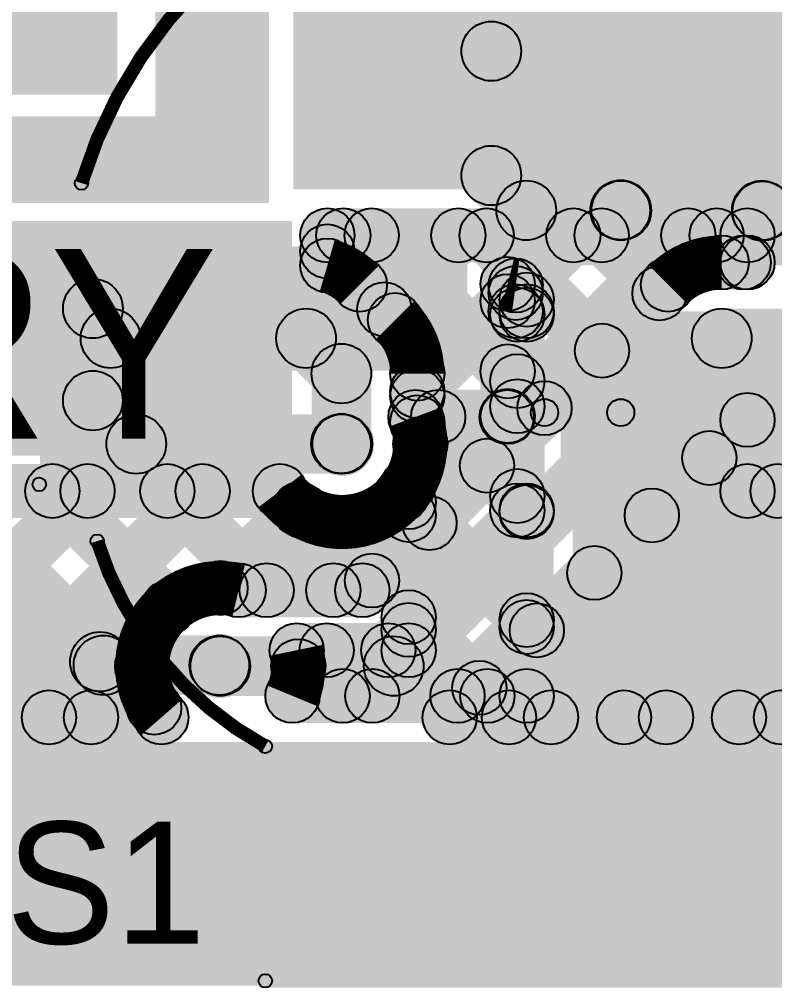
# Model space of a CAD drawing. Header units: millimetres. Extents: x 1.65 to 3.65, y 2.62 to 4.07.
# Drawn here: x 3.1209 to 3.3995, y 2.6233 to 2.9808 of the extents above; entities that cross this region are included whole.
import ezdxf

# ---------------------------------------------------------------- set-up
doc = ezdxf.new("R2010")
doc.units = ezdxf.units.MM
doc.header["$MEASUREMENT"] = 0
for name, color, linetype in [('BottomLayer', 5, 'Continuous'), ('BottomPaste', 16, 'Continuous'), ('BottomSolder', 6, 'Continuous'), ('TopLayer', 1, 'Continuous'), ('TopOverlay', 2, 'Continuous'), ('TopPaste', 8, 'Continuous'), ('TopSolder', 216, 'Continuous'), ('ViaHoleLayer', 16, 'Continuous')]:
    doc.layers.add(name, color=color, linetype=linetype)

# ---------------------------------------------------------------- blocks, each defined once
blk = doc.blocks.new('YS_SBZ9032C03R16_1')
at = {"layer": 'TopLayer'}
blk.add_hatch(color=1, dxfattribs=at).paths.add_polyline_path([(0.09449, 0.03937), (0.22047, 0.03937), (0.22047, -0.03937), (0.09449, -0.03937)])
at = {"layer": 'TopOverlay'}
for points in [[(0.10039, 0.2397), (0.10039, 0.2347), (-0.10039, 0.2347), (-0.10039, 0.2397)], [(0.09789, 0.2372), (0.10289, 0.2372), (0.10289, 0.15059), (0.09789, 0.15059)], [(0.22376, 0.05644), (0.22376, 0.05144), (0.18376, 0.05144), (0.18376, 0.05644)]]:
    blk.add_hatch(color=2, dxfattribs=at).paths.add_polyline_path(points)
h = blk.add_hatch(color=2, dxfattribs=at)
edge = h.paths.add_edge_path()
edge.add_arc((0.10039, 0.2372), 0.0025, 0, 360)
h = blk.add_hatch(color=2, dxfattribs=at)
edge = h.paths.add_edge_path()
edge.add_arc((0.10039, 0.2372), 0.0025, 0, 360)
h = blk.add_hatch(color=2, dxfattribs=at)
edge = h.paths.add_edge_path()
edge.add_arc((0.10039, 0.15059), 0.0025, 0, 360)
h = blk.add_hatch(color=2, dxfattribs=at)
edge = h.paths.add_edge_path()
edge.add_arc((0.10039, 0.15059), 0.0025, 0, 360)
h = blk.add_hatch(color=2, dxfattribs=at)
edge = h.paths.add_edge_path()
edge.add_arc((0.1624, 0.07486), 0.0025, 0, 360)
h = blk.add_hatch(color=2, dxfattribs=at)
edge = h.paths.add_edge_path()
edge.add_arc((0.18376, 0.05394), 0.0025, 0, 360)
h = blk.add_hatch(color=2, dxfattribs=at)
edge = h.paths.add_edge_path()
edge.add_arc((0.16819, -0.05729), 0.0025, 0, 360)
at = {"layer": 'TopPaste'}
blk.add_hatch(color=8, dxfattribs=at).paths.add_polyline_path([(0.09449, 0.03937), (0.22047, 0.03937), (0.22047, -0.03937), (0.09449, -0.03937)])
at = {"layer": 'TopSolder'}
blk.add_hatch(color=216, dxfattribs=at).paths.add_polyline_path([(0.09049, 0.04337), (0.22447, 0.04337), (0.22447, -0.04337), (0.09049, -0.04337)])
at = {"layer": 'TopOverlay', "const_width": 0.005}
for points in [[(0.10039, 0.15059, -0.193043), (0.1624, 0.07486)], [(0.16819, -0.05729, -0.737031), (-0.16752, -0.05945)]]:
    blk.add_lwpolyline(points, format="xyb", dxfattribs=at)
at = {"layer": 'TopOverlay'}
for centre in [(0.10039, 0.2372), (0.10039, 0.2372), (0.10039, 0.15059), (0.10039, 0.15059), (0.1624, 0.07486), (0.18376, 0.05394), (0.16819, -0.05729)]:
    blk.add_circle(centre, 0.0025, dxfattribs=at)
blk = doc.blocks.new('____23_B_3')
at = {"layer": 'BottomLayer'}
for points in [[(-0.05354, 0.05748), (-0.02126, 0.05748), (-0.02126, 0.02126), (-0.05354, 0.02126)], [(0.02126, 0.05748), (0.05354, 0.05748), (0.05354, 0.02126), (0.02126, 0.02126)], [(-0.01614, -0.02126), (0.01614, -0.02126), (0.01614, -0.05748), (-0.01614, -0.05748)]]:
    blk.add_hatch(color=5, dxfattribs=at).paths.add_polyline_path(points)
at = {"layer": 'BottomPaste'}
for points in [[(-0.05354, 0.05748), (-0.02126, 0.05748), (-0.02126, 0.02126), (-0.05354, 0.02126)], [(0.02126, 0.05748), (0.05354, 0.05748), (0.05354, 0.02126), (0.02126, 0.02126)], [(-0.01614, -0.02126), (0.01614, -0.02126), (0.01614, -0.05748), (-0.01614, -0.05748)]]:
    blk.add_hatch(color=16, dxfattribs=at).paths.add_polyline_path(points)
at = {"layer": 'BottomSolder'}
for points in [[(-0.05754, 0.06148), (-0.01726, 0.06148), (-0.01726, 0.01726), (-0.05754, 0.01726)], [(0.01726, 0.06148), (0.05754, 0.06148), (0.05754, 0.01726), (0.01726, 0.01726)], [(-0.02014, -0.01726), (0.02014, -0.01726), (0.02014, -0.06148), (-0.02014, -0.06148)]]:
    blk.add_hatch(color=6, dxfattribs=at).paths.add_polyline_path(points)
blk = doc.blocks.new('RES_0603_B_5')
at = {"layer": 'BottomLayer'}
for points in [[(-0.045, -0.0175), (-0.045, 0.0175), (-0.015, 0.0175), (-0.015, -0.0175)], [(0.015, -0.0175), (0.015, 0.0175), (0.045, 0.0175), (0.045, -0.0175)]]:
    blk.add_hatch(color=5, dxfattribs=at).paths.add_polyline_path(points)
at = {"layer": 'BottomPaste'}
for points in [[(-0.045, -0.0175), (-0.045, 0.0175), (-0.015, 0.0175), (-0.015, -0.0175)], [(0.015, -0.0175), (0.015, 0.0175), (0.045, 0.0175), (0.045, -0.0175)]]:
    blk.add_hatch(color=16, dxfattribs=at).paths.add_polyline_path(points)
at = {"layer": 'BottomSolder'}
for points in [[(-0.049, -0.0215), (-0.049, 0.0215), (-0.011, 0.0215), (-0.011, -0.0215)], [(0.011, -0.0215), (0.011, 0.0215), (0.049, 0.0215), (0.049, -0.0215)]]:
    blk.add_hatch(color=6, dxfattribs=at).paths.add_polyline_path(points)
blk = doc.blocks.new('RES_0603_B_6')
at = {"layer": 'BottomLayer'}
for points in [[(-0.045, -0.0175), (-0.045, 0.0175), (-0.015, 0.0175), (-0.015, -0.0175)], [(0.015, -0.0175), (0.015, 0.0175), (0.045, 0.0175), (0.045, -0.0175)]]:
    blk.add_hatch(color=5, dxfattribs=at).paths.add_polyline_path(points)
at = {"layer": 'BottomPaste'}
for points in [[(-0.045, -0.0175), (-0.045, 0.0175), (-0.015, 0.0175), (-0.015, -0.0175)], [(0.015, -0.0175), (0.015, 0.0175), (0.045, 0.0175), (0.045, -0.0175)]]:
    blk.add_hatch(color=16, dxfattribs=at).paths.add_polyline_path(points)
at = {"layer": 'BottomSolder'}
for points in [[(-0.049, -0.0215), (-0.049, 0.0215), (-0.011, 0.0215), (-0.011, -0.0215)], [(0.011, -0.0215), (0.011, 0.0215), (0.049, 0.0215), (0.049, -0.0215)]]:
    blk.add_hatch(color=6, dxfattribs=at).paths.add_polyline_path(points)
blk = doc.blocks.new('IND_0201_B_7')
at = {"layer": 'BottomLayer'}
for points in [[(-0.01575, 0.00591), (-0.00591, 0.00591), (-0.00591, -0.00591), (-0.01575, -0.00591)], [(0.00591, 0.00591), (0.01575, 0.00591), (0.01575, -0.00591), (0.00591, -0.00591)]]:
    blk.add_hatch(color=5, dxfattribs=at).paths.add_polyline_path(points)
at = {"layer": 'BottomPaste'}
for points in [[(-0.01575, 0.00591), (-0.00591, 0.00591), (-0.00591, -0.00591), (-0.01575, -0.00591)], [(0.00591, 0.00591), (0.01575, 0.00591), (0.01575, -0.00591), (0.00591, -0.00591)]]:
    blk.add_hatch(color=16, dxfattribs=at).paths.add_polyline_path(points)
at = {"layer": 'BottomSolder'}
for points in [[(-0.01975, 0.00991), (-0.00191, 0.00991), (-0.00191, -0.00991), (-0.01975, -0.00991)], [(0.00191, 0.00991), (0.01975, 0.00991), (0.01975, -0.00991), (0.00191, -0.00991)]]:
    blk.add_hatch(color=6, dxfattribs=at).paths.add_polyline_path(points)
blk = doc.blocks.new('____23_B_8')
at = {"layer": 'BottomLayer'}
for points in [[(-0.05354, 0.05748), (-0.02126, 0.05748), (-0.02126, 0.02126), (-0.05354, 0.02126)], [(0.02126, 0.05748), (0.05354, 0.05748), (0.05354, 0.02126), (0.02126, 0.02126)], [(-0.01614, -0.02126), (0.01614, -0.02126), (0.01614, -0.05748), (-0.01614, -0.05748)]]:
    blk.add_hatch(color=5, dxfattribs=at).paths.add_polyline_path(points)
at = {"layer": 'BottomPaste'}
for points in [[(-0.05354, 0.05748), (-0.02126, 0.05748), (-0.02126, 0.02126), (-0.05354, 0.02126)], [(0.02126, 0.05748), (0.05354, 0.05748), (0.05354, 0.02126), (0.02126, 0.02126)], [(-0.01614, -0.02126), (0.01614, -0.02126), (0.01614, -0.05748), (-0.01614, -0.05748)]]:
    blk.add_hatch(color=16, dxfattribs=at).paths.add_polyline_path(points)
at = {"layer": 'BottomSolder'}
for points in [[(-0.05754, 0.06148), (-0.01726, 0.06148), (-0.01726, 0.01726), (-0.05754, 0.01726)], [(0.01726, 0.06148), (0.05754, 0.06148), (0.05754, 0.01726), (0.01726, 0.01726)], [(-0.02014, -0.01726), (0.02014, -0.01726), (0.02014, -0.06148), (-0.02014, -0.06148)]]:
    blk.add_hatch(color=6, dxfattribs=at).paths.add_polyline_path(points)

msp = doc.modelspace()

# ---------------------------------------------------------------- hatches: boundary and pattern name
at = {"layer": 'BottomLayer'}
for points in [[(3.25822, 2.99022), (3.27378, 3.00578), (3.30278, 2.97678), (3.28722, 2.96122)], [(3.306, 2.92312), (3.284, 2.92312), (3.284, 2.969), (3.306, 2.969)], [(3.28722, 2.91534), (3.30278, 2.93089), (3.31567, 2.91801), (3.30011, 2.90245)], [(3.321, 2.89), (3.414, 2.89), (3.414, 2.929), (3.321, 2.929)], [(3.30789, 2.89923), (3.30789, 2.92123), (3.34257, 2.92123), (3.34257, 2.89923)], [(3.35034, 2.90245), (3.33479, 2.91801), (3.33496, 2.91818), (3.35052, 2.90262)], [(3.33496, 2.90262), (3.35052, 2.91818), (3.35072, 2.91798), (3.33516, 2.90242)], [(3.38702, 2.90242), (3.40258, 2.91798), (3.40278, 2.91778), (3.38722, 2.90222)], [(3.193, 2.851), (3.284, 2.851), (3.284, 2.897), (3.193, 2.897)], [(3.13, 2.801), (3.169, 2.801), (3.169, 2.894), (3.13, 2.894)], [(3.30807, 2.86967), (3.29393, 2.88381), (3.29693, 2.88681), (3.31107, 2.87267)], [(3.311, 2.834), (3.291, 2.834), (3.291, 2.88309), (3.311, 2.88309)], [(3.314, 2.873), (3.294, 2.873), (3.294, 2.8825), (3.314, 2.8825)], [(3.304, 2.863), (3.304, 2.883), (3.308, 2.883), (3.308, 2.863)], [(3.30463, 2.86174), (3.30463, 2.88174), (3.308, 2.88174), (3.308, 2.86174)], [(3.159, 2.84), (3.137, 2.84), (3.137, 2.874), (3.159, 2.874)], [(3.318, 2.873), (3.298, 2.873), (3.298, 2.87726), (3.318, 2.87726)], [(3.31463, 2.79946), (3.29463, 2.79946), (3.29463, 2.87174), (3.31463, 2.87174)], [(3.325, 2.624), (3.647, 2.624), (3.647, 2.873), (3.325, 2.873)], [(3.29393, 2.84376), (3.30807, 2.8579), (3.3117, 2.85427), (3.29756, 2.84013)], [(3.14022, 2.83222), (3.15578, 2.84778), (3.17178, 2.83178), (3.15622, 2.81622)], [(3.26702, 2.824), (3.26702, 2.844), (3.301, 2.844), (3.301, 2.824)], [(3.30807, 2.82724), (3.29393, 2.84138), (3.29756, 2.84501), (3.3117, 2.83087)], [(3.27155, 2.79072), (3.25741, 2.80486), (3.29362, 2.84107), (3.30776, 2.82693)], [(3.26833, 2.82693), (3.28247, 2.84107), (3.3117, 2.81184), (3.29756, 2.7977)], [(3.31463, 2.8306), (3.31463, 2.8406), (3.34274, 2.8406), (3.34274, 2.8306)], [(3.164, 2.813), (3.164, 2.835), (3.24, 2.835), (3.24, 2.813)], [(3.27448, 2.74786), (3.25448, 2.74786), (3.25448, 2.80881), (3.27448, 2.80881)], [(3.25741, 2.79542), (3.27155, 2.80957), (3.31507, 2.76605), (3.30093, 2.7519)], [(3.30463, 2.78946), (3.30463, 2.80946), (3.308, 2.80946), (3.308, 2.78946)], [(3.27155, 2.74829), (3.25741, 2.76243), (3.30093, 2.80595), (3.31507, 2.79181)], [(3.318, 2.731), (3.298, 2.731), (3.298, 2.79946), (3.318, 2.79946)], [(3.25741, 2.753), (3.27155, 2.76714), (3.30062, 2.73807), (3.28648, 2.72393)], [(3.105, 2.722), (3.172, 2.722), (3.172, 2.766), (3.105, 2.766)], [(3.28961, 2.72393), (3.27547, 2.73807), (3.30093, 2.76353), (3.31507, 2.74939)], [(3.26405, 2.74079), (3.2499, 2.75493), (3.25741, 2.76243), (3.27155, 2.74829)], [(3.22321, 2.73786), (3.22321, 2.75786), (3.26448, 2.75786), (3.26448, 2.73786)], [(3.15192, 2.73131), (3.15192, 2.75331), (3.19469, 2.75331), (3.19469, 2.73131)], [(3.22719, 2.74079), (3.24134, 2.75493), (3.25819, 2.73807), (3.24405, 2.72393)], [(3.24719, 2.72393), (3.23305, 2.73807), (3.2499, 2.75493), (3.26405, 2.74079)], [(3.14285, 2.73582), (3.15841, 2.75138), (3.1597, 2.75009), (3.14414, 2.73453)], [(3.18691, 2.73453), (3.20247, 2.75009), (3.20278, 2.74978), (3.18722, 2.73422)], [(3.22163, 2.721), (3.22163, 2.741), (3.308, 2.741), (3.308, 2.721)], [(3.049, 2.624), (3.367, 2.624), (3.367, 2.714), (3.049, 2.714)]]:
    msp.add_hatch(color=5, dxfattribs=at).paths.add_polyline_path(points)
h = msp.add_hatch(color=5, dxfattribs=at)
edge = h.paths.add_edge_path()
edge.add_arc((3.295, 2.969), 0.011, 0, 360)
h = msp.add_hatch(color=5, dxfattribs=at)
edge = h.paths.add_edge_path()
edge.add_arc((3.295, 2.969), 0.011, 0, 360)
h = msp.add_hatch(color=5, dxfattribs=at)
edge = h.paths.add_edge_path()
edge.add_arc((3.295, 2.92312), 0.011, 0, 360)
h = msp.add_hatch(color=5, dxfattribs=at)
edge = h.paths.add_edge_path()
edge.add_arc((3.295, 2.92312), 0.011, 0, 360)
h = msp.add_hatch(color=5, dxfattribs=at)
edge = h.paths.add_edge_path()
edge.add_arc((3.30789, 2.91023), 0.011, 0, 360)
h = msp.add_hatch(color=5, dxfattribs=at)
edge = h.paths.add_edge_path()
edge.add_arc((3.30789, 2.91023), 0.011, 0, 360)
h = msp.add_hatch(color=5, dxfattribs=at)
edge = h.paths.add_edge_path()
edge.add_arc((3.34257, 2.91023), 0.011, 0, 360)
h = msp.add_hatch(color=5, dxfattribs=at)
edge = h.paths.add_edge_path()
edge.add_arc((3.34257, 2.91023), 0.011, 0, 360)
h = msp.add_hatch(color=5, dxfattribs=at)
edge = h.paths.add_edge_path()
edge.add_arc((3.34274, 2.9104), 0.011, 0, 360)
h = msp.add_hatch(color=5, dxfattribs=at)
edge = h.paths.add_edge_path()
edge.add_arc((3.34274, 2.9104), 0.011, 0, 360)
h = msp.add_hatch(color=5, dxfattribs=at)
edge = h.paths.add_edge_path()
edge.add_arc((3.34294, 2.9102), 0.011, 0, 360)
h = msp.add_hatch(color=5, dxfattribs=at)
edge = h.paths.add_edge_path()
edge.add_arc((3.3948, 2.9102), 0.011, 0, 360)
h = msp.add_hatch(color=5, dxfattribs=at)
edge = h.paths.add_edge_path()
edge.add_arc((3.395, 2.91), 0.011, 0, 360)
h = msp.add_hatch(color=5, dxfattribs=at)
edge = h.paths.add_edge_path()
edge.add_arc((3.301, 2.88309), 0.01, 0, 360)
h = msp.add_hatch(color=5, dxfattribs=at)
edge = h.paths.add_edge_path()
edge.add_arc((3.301, 2.88309), 0.01, 0, 360)
h = msp.add_hatch(color=5, dxfattribs=at)
edge = h.paths.add_edge_path()
edge.add_arc((3.301, 2.88309), 0.01, 0, 360)
h = msp.add_hatch(color=5, dxfattribs=at)
edge = h.paths.add_edge_path()
edge.add_arc((3.304, 2.8825), 0.01, 0, 360)
h = msp.add_hatch(color=5, dxfattribs=at)
edge = h.paths.add_edge_path()
edge.add_arc((3.304, 2.8825), 0.01, 0, 360)
h = msp.add_hatch(color=5, dxfattribs=at)
edge = h.paths.add_edge_path()
edge.add_arc((3.304, 2.8825), 0.01, 0, 360)
h = msp.add_hatch(color=5, dxfattribs=at)
edge = h.paths.add_edge_path()
edge.add_arc((3.304, 2.87974), 0.01, 0, 360)
h = msp.add_hatch(color=5, dxfattribs=at)
edge = h.paths.add_edge_path()
edge.add_arc((3.148, 2.874), 0.011, 0, 360)
h = msp.add_hatch(color=5, dxfattribs=at)
edge = h.paths.add_edge_path()
edge.add_arc((3.301, 2.87674), 0.01, 0, 360)
h = msp.add_hatch(color=5, dxfattribs=at)
edge = h.paths.add_edge_path()
edge.add_arc((3.308, 2.87726), 0.01, 0, 360)
h = msp.add_hatch(color=5, dxfattribs=at)
edge = h.paths.add_edge_path()
edge.add_arc((3.304, 2.873), 0.01, 0, 360)
h = msp.add_hatch(color=5, dxfattribs=at)
edge = h.paths.add_edge_path()
edge.add_arc((3.304, 2.873), 0.01, 0, 360)
h = msp.add_hatch(color=5, dxfattribs=at)
edge = h.paths.add_edge_path()
edge.add_arc((3.30463, 2.87174), 0.01, 0, 360)
h = msp.add_hatch(color=5, dxfattribs=at)
edge = h.paths.add_edge_path()
edge.add_arc((3.30463, 2.87174), 0.01, 0, 360)
h = msp.add_hatch(color=5, dxfattribs=at)
edge = h.paths.add_edge_path()
edge.add_arc((3.308, 2.873), 0.01, 0, 360)
h = msp.add_hatch(color=5, dxfattribs=at)
edge = h.paths.add_edge_path()
edge.add_arc((3.308, 2.873), 0.01, 0, 360)
h = msp.add_hatch(color=5, dxfattribs=at)
edge = h.paths.add_edge_path()
edge.add_arc((3.308, 2.87174), 0.01, 0, 360)
h = msp.add_hatch(color=5, dxfattribs=at)
edge = h.paths.add_edge_path()
edge.add_arc((3.301, 2.85083), 0.01, 0, 360)
h = msp.add_hatch(color=5, dxfattribs=at)
edge = h.paths.add_edge_path()
edge.add_arc((3.30463, 2.8472), 0.01, 0, 360)
h = msp.add_hatch(color=5, dxfattribs=at)
edge = h.paths.add_edge_path()
edge.add_arc((3.148, 2.84), 0.011, 0, 360)
h = msp.add_hatch(color=5, dxfattribs=at)
edge = h.paths.add_edge_path()
edge.add_arc((3.148, 2.84), 0.011, 0, 360)
h = msp.add_hatch(color=5, dxfattribs=at)
edge = h.paths.add_edge_path()
edge.add_arc((3.30463, 2.83794), 0.01, 0, 360)
h = msp.add_hatch(color=5, dxfattribs=at)
edge = h.paths.add_edge_path()
edge.add_arc((3.26702, 2.834), 0.01, 0, 360)
h = msp.add_hatch(color=5, dxfattribs=at)
edge = h.paths.add_edge_path()
edge.add_arc((3.26702, 2.834), 0.01, 0, 360)
h = msp.add_hatch(color=5, dxfattribs=at)
edge = h.paths.add_edge_path()
edge.add_arc((3.2754, 2.834), 0.01, 0, 360)
h = msp.add_hatch(color=5, dxfattribs=at)
edge = h.paths.add_edge_path()
edge.add_arc((3.30069, 2.834), 0.01, 0, 360)
h = msp.add_hatch(color=5, dxfattribs=at)
edge = h.paths.add_edge_path()
edge.add_arc((3.301, 2.83431), 0.01, 0, 360)
h = msp.add_hatch(color=5, dxfattribs=at)
edge = h.paths.add_edge_path()
edge.add_arc((3.301, 2.834), 0.01, 0, 360)
h = msp.add_hatch(color=5, dxfattribs=at)
edge = h.paths.add_edge_path()
edge.add_arc((3.301, 2.834), 0.01, 0, 360)
h = msp.add_hatch(color=5, dxfattribs=at)
edge = h.paths.add_edge_path()
edge.add_arc((3.31463, 2.8356), 0.005, 0, 360)
h = msp.add_hatch(color=5, dxfattribs=at)
edge = h.paths.add_edge_path()
edge.add_arc((3.34274, 2.8356), 0.005, 0, 360)
h = msp.add_hatch(color=5, dxfattribs=at)
edge = h.paths.add_edge_path()
edge.add_arc((3.164, 2.824), 0.011, 0, 360)
h = msp.add_hatch(color=5, dxfattribs=at)
edge = h.paths.add_edge_path()
edge.add_arc((3.164, 2.824), 0.011, 0, 360)
h = msp.add_hatch(color=5, dxfattribs=at)
edge = h.paths.add_edge_path()
edge.add_arc((3.24, 2.824), 0.01181, 0, 360)
h = msp.add_hatch(color=5, dxfattribs=at)
edge = h.paths.add_edge_path()
edge.add_arc((3.24, 2.824), 0.011, 0, 360)
h = msp.add_hatch(color=5, dxfattribs=at)
edge = h.paths.add_edge_path()
edge.add_arc((3.26881, 2.824), 0.01, 0, 360)
h = msp.add_hatch(color=5, dxfattribs=at)
edge = h.paths.add_edge_path()
edge.add_arc((3.26881, 2.824), 0.01, 0, 360)
h = msp.add_hatch(color=5, dxfattribs=at)
edge = h.paths.add_edge_path()
edge.add_arc((3.26448, 2.80881), 0.01, 0, 360)
h = msp.add_hatch(color=5, dxfattribs=at)
edge = h.paths.add_edge_path()
edge.add_arc((3.26448, 2.80881), 0.01, 0, 360)
h = msp.add_hatch(color=5, dxfattribs=at)
edge = h.paths.add_edge_path()
edge.add_arc((3.30463, 2.80477), 0.01, 0, 360)
h = msp.add_hatch(color=5, dxfattribs=at)
edge = h.paths.add_edge_path()
edge.add_arc((3.26448, 2.8025), 0.01, 0, 360)
h = msp.add_hatch(color=5, dxfattribs=at)
edge = h.paths.add_edge_path()
edge.add_arc((3.26448, 2.79779), 0.01, 0, 360)
h = msp.add_hatch(color=5, dxfattribs=at)
edge = h.paths.add_edge_path()
edge.add_arc((3.30463, 2.79946), 0.01, 0, 360)
h = msp.add_hatch(color=5, dxfattribs=at)
edge = h.paths.add_edge_path()
edge.add_arc((3.30463, 2.79946), 0.01, 0, 360)
h = msp.add_hatch(color=5, dxfattribs=at)
edge = h.paths.add_edge_path()
edge.add_arc((3.308, 2.79946), 0.01, 0, 360)
h = msp.add_hatch(color=5, dxfattribs=at)
edge = h.paths.add_edge_path()
edge.add_arc((3.308, 2.79946), 0.01, 0, 360)
h = msp.add_hatch(color=5, dxfattribs=at)
edge = h.paths.add_edge_path()
edge.add_arc((3.308, 2.79888), 0.01, 0, 360)
h = msp.add_hatch(color=5, dxfattribs=at)
edge = h.paths.add_edge_path()
edge.add_arc((3.26448, 2.76007), 0.01, 0, 360)
h = msp.add_hatch(color=5, dxfattribs=at)
edge = h.paths.add_edge_path()
edge.add_arc((3.308, 2.75898), 0.01, 0, 360)
h = msp.add_hatch(color=5, dxfattribs=at)
edge = h.paths.add_edge_path()
edge.add_arc((3.26448, 2.75536), 0.01, 0, 360)
h = msp.add_hatch(color=5, dxfattribs=at)
edge = h.paths.add_edge_path()
edge.add_arc((3.26448, 2.75536), 0.01, 0, 360)
h = msp.add_hatch(color=5, dxfattribs=at)
edge = h.paths.add_edge_path()
edge.add_arc((3.308, 2.75646), 0.01, 0, 360)
h = msp.add_hatch(color=5, dxfattribs=at)
edge = h.paths.add_edge_path()
edge.add_arc((3.22321, 2.74786), 0.01, 0, 360)
h = msp.add_hatch(color=5, dxfattribs=at)
edge = h.paths.add_edge_path()
edge.add_arc((3.22321, 2.74786), 0.01, 0, 360)
h = msp.add_hatch(color=5, dxfattribs=at)
edge = h.paths.add_edge_path()
edge.add_arc((3.23426, 2.74786), 0.01, 0, 360)
h = msp.add_hatch(color=5, dxfattribs=at)
edge = h.paths.add_edge_path()
edge.add_arc((3.25697, 2.74786), 0.01, 0, 360)
h = msp.add_hatch(color=5, dxfattribs=at)
edge = h.paths.add_edge_path()
edge.add_arc((3.25697, 2.74786), 0.01, 0, 360)
h = msp.add_hatch(color=5, dxfattribs=at)
edge = h.paths.add_edge_path()
edge.add_arc((3.26448, 2.74786), 0.01, 0, 360)
h = msp.add_hatch(color=5, dxfattribs=at)
edge = h.paths.add_edge_path()
edge.add_arc((3.26448, 2.74786), 0.01, 0, 360)
h = msp.add_hatch(color=5, dxfattribs=at)
edge = h.paths.add_edge_path()
edge.add_arc((3.15063, 2.7436), 0.011, 0, 360)
h = msp.add_hatch(color=5, dxfattribs=at)
edge = h.paths.add_edge_path()
edge.add_arc((3.15192, 2.74231), 0.011, 0, 360)
h = msp.add_hatch(color=5, dxfattribs=at)
edge = h.paths.add_edge_path()
edge.add_arc((3.15192, 2.74231), 0.011, 0, 360)
h = msp.add_hatch(color=5, dxfattribs=at)
edge = h.paths.add_edge_path()
edge.add_arc((3.195, 2.742), 0.01181, 0, 360)
h = msp.add_hatch(color=5, dxfattribs=at)
edge = h.paths.add_edge_path()
edge.add_arc((3.19469, 2.74231), 0.011, 0, 360)
h = msp.add_hatch(color=5, dxfattribs=at)
edge = h.paths.add_edge_path()
edge.add_arc((3.19469, 2.74231), 0.011, 0, 360)
h = msp.add_hatch(color=5, dxfattribs=at)
edge = h.paths.add_edge_path()
edge.add_arc((3.195, 2.742), 0.011, 0, 360)
h = msp.add_hatch(color=5, dxfattribs=at)
edge = h.paths.add_edge_path()
edge.add_arc((3.22381, 2.742), 0.01, 0, 360)
h = msp.add_hatch(color=5, dxfattribs=at)
edge = h.paths.add_edge_path()
edge.add_arc((3.22381, 2.742), 0.01, 0, 360)
h = msp.add_hatch(color=5, dxfattribs=at)
edge = h.paths.add_edge_path()
edge.add_arc((3.22163, 2.731), 0.01, 0, 360)
h = msp.add_hatch(color=5, dxfattribs=at)
edge = h.paths.add_edge_path()
edge.add_arc((3.22163, 2.731), 0.01, 0, 360)
h = msp.add_hatch(color=5, dxfattribs=at)
edge = h.paths.add_edge_path()
edge.add_arc((3.24012, 2.731), 0.01, 0, 360)
h = msp.add_hatch(color=5, dxfattribs=at)
edge = h.paths.add_edge_path()
edge.add_arc((3.25112, 2.731), 0.01, 0, 360)
h = msp.add_hatch(color=5, dxfattribs=at)
edge = h.paths.add_edge_path()
edge.add_arc((3.28254, 2.731), 0.01, 0, 360)
h = msp.add_hatch(color=5, dxfattribs=at)
edge = h.paths.add_edge_path()
edge.add_arc((3.29355, 2.731), 0.01, 0, 360)
h = msp.add_hatch(color=5, dxfattribs=at)
edge = h.paths.add_edge_path()
edge.add_arc((3.308, 2.731), 0.01, 0, 360)
h = msp.add_hatch(color=5, dxfattribs=at)
edge = h.paths.add_edge_path()
edge.add_arc((3.308, 2.731), 0.01, 0, 360)
at = {"layer": 'TopLayer'}
for points in [[(3.171, 2.916), (3.213, 2.916), (3.213, 3.285), (3.171, 3.285)], [(3.222, 2.956), (3.453, 2.956), (3.453, 3.145), (3.222, 3.145)], [(3.093, 2.953), (3.157, 2.953), (3.157, 3.052), (3.093, 3.052)], [(3.222, 2.918), (3.647, 2.918), (3.647, 2.993), (3.222, 2.993)], [(3.061, 2.913), (3.213, 2.913), (3.213, 2.945), (3.061, 2.945)], [(3.23451, 2.891), (3.23451, 2.911), (3.38949, 2.911), (3.38949, 2.891)], [(3.24158, 2.88803), (3.22744, 2.90217), (3.23334, 2.90807), (3.24748, 2.89393)], [(3.24376, 2.76293), (3.22962, 2.77707), (3.36062, 2.90807), (3.37476, 2.89393)], [(3.24376, 2.89393), (3.2579, 2.90807), (3.32169, 2.84428), (3.30754, 2.83014)], [(3.26263, 2.86665), (3.24848, 2.88079), (3.27577, 2.90807), (3.28991, 2.89393)], [(3.27476, 2.83635), (3.26062, 2.8505), (3.31819, 2.90807), (3.33233, 2.89393)], [(3.28618, 2.89393), (3.30033, 2.90807), (3.3429, 2.8655), (3.32876, 2.85136)], [(3.32861, 2.89393), (3.34275, 2.90807), (3.36411, 2.88671), (3.34997, 2.87257)], [(3.37104, 2.89393), (3.38518, 2.90807), (3.39518, 2.89807), (3.38104, 2.88393)], [(3.37104, 2.89393), (3.38518, 2.90807), (3.39518, 2.89807), (3.38104, 2.88393)], [(3.24451, 2.88988), (3.22451, 2.88988), (3.22451, 2.901), (3.24451, 2.901)], [(3.39949, 2.891), (3.37949, 2.891), (3.37949, 2.901), (3.39949, 2.901)], [(3.38, 2.881), (3.38, 2.901), (3.38949, 2.901), (3.38949, 2.881)], [(3.2394, 2.87573), (3.25354, 2.88987), (3.26656, 2.87685), (3.25242, 2.86271)], [(3.25447, 2.76293), (3.24033, 2.77707), (3.35313, 2.88987), (3.36727, 2.87573)], [(3.15452, 2.852), (3.15452, 2.874), (3.22667, 2.874), (3.22667, 2.852)], [(3.38, 2.852), (3.38, 2.874), (3.46948, 2.874), (3.46948, 2.852)], [(3.2189, 2.85522), (3.23445, 2.87078), (3.24747, 2.85776), (3.23191, 2.84221)], [(3.26678, 2.73422), (3.25122, 2.74978), (3.37222, 2.87078), (3.38778, 2.85522)], [(3.25069, 2.82413), (3.22869, 2.82413), (3.22869, 2.84998), (3.25069, 2.84998)], [(3.27769, 2.83196), (3.25769, 2.83196), (3.25769, 2.84998), (3.27769, 2.84998)], [(3.26062, 2.83464), (3.27476, 2.84878), (3.30047, 2.82307), (3.28633, 2.80893)], [(3.28673, 2.71599), (3.27259, 2.73013), (3.38242, 2.83996), (3.39656, 2.82582)], [(3.23956, 2.813), (3.23956, 2.835), (3.24, 2.835), (3.24, 2.813)], [(3.24734, 2.81622), (3.23178, 2.83178), (3.23191, 2.83191), (3.24747, 2.81635)], [(3.39949, 2.80663), (3.37949, 2.80663), (3.37949, 2.83289), (3.39949, 2.83289)], [(3.36836, 2.81176), (3.3825, 2.8259), (3.47826, 2.73013), (3.46412, 2.71599)], [(3.10307, 2.74952), (3.08893, 2.76366), (3.13897, 2.8137), (3.15311, 2.79956)], [(3.096, 2.79663), (3.096, 2.81663), (3.21701, 2.81663), (3.21701, 2.79663)], [(3.11197, 2.71599), (3.09783, 2.73013), (3.1814, 2.8137), (3.19554, 2.79956)], [(3.126, 2.79956), (3.14014, 2.8137), (3.18309, 2.77075), (3.16895, 2.75661)], [(3.16842, 2.79956), (3.18256, 2.8137), (3.21919, 2.77707), (3.20505, 2.76293)], [(3.3241, 2.71599), (3.30996, 2.73013), (3.39353, 2.8137), (3.40767, 2.79956)], [(3.36653, 2.71599), (3.35239, 2.73013), (3.43595, 2.8137), (3.4501, 2.79956)], [(3.38949, 2.79663), (3.38949, 2.81663), (3.538, 2.81663), (3.538, 2.79663)], [(3.40896, 2.71599), (3.39481, 2.73013), (3.47838, 2.8137), (3.49252, 2.79956)], [(3.25473, 2.7981), (3.26888, 2.81224), (3.27926, 2.80186), (3.26512, 2.78772)], [(3.08893, 2.7942), (3.10307, 2.80834), (3.17769, 2.73373), (3.16354, 2.71958)], [(3.20215, 2.76374), (3.188, 2.77788), (3.21711, 2.80699), (3.23125, 2.79285)], [(3.2183, 2.79211), (3.23244, 2.80625), (3.25805, 2.78064), (3.2439, 2.7665)], [(3.34714, 2.79054), (3.36128, 2.80469), (3.43584, 2.73013), (3.4217, 2.71599)], [(3.32593, 2.76933), (3.34007, 2.78347), (3.39341, 2.73013), (3.37927, 2.71599)], [(3.20179, 2.76), (3.20179, 2.78), (3.2474, 2.78), (3.2474, 2.76)], [(3.08893, 2.75177), (3.10307, 2.76591), (3.13885, 2.73013), (3.12471, 2.71599)], [(3.30472, 2.74812), (3.31886, 2.76226), (3.35098, 2.73013), (3.33684, 2.71599)], [(3.195, 2.731), (3.195, 2.753), (3.259, 2.753), (3.259, 2.731)], [(3.1544, 2.71599), (3.14026, 2.73013), (3.15912, 2.749), (3.17326, 2.73485)], [(3.2835, 2.7269), (3.29764, 2.74105), (3.30856, 2.73013), (3.29442, 2.71599)], [(3.06257, 2.71306), (3.06257, 2.73306), (3.17329, 2.73306), (3.17329, 2.71306)], [(3.27966, 2.71306), (3.27966, 2.73306), (3.49338, 2.73306), (3.49338, 2.71306)]]:
    msp.add_hatch(color=1, dxfattribs=at).paths.add_polyline_path(points)
h = msp.add_hatch(color=1, dxfattribs=at)
edge = h.paths.add_edge_path()
edge.add_arc((3.23451, 2.901), 0.01, 0, 360)
h = msp.add_hatch(color=1, dxfattribs=at)
edge = h.paths.add_edge_path()
edge.add_arc((3.23451, 2.901), 0.01, 0, 360)
h = msp.add_hatch(color=1, dxfattribs=at)
edge = h.paths.add_edge_path()
edge.add_arc((3.24041, 2.901), 0.01, 0, 360)
h = msp.add_hatch(color=1, dxfattribs=at)
edge = h.paths.add_edge_path()
edge.add_arc((3.25083, 2.901), 0.01, 0, 360)
h = msp.add_hatch(color=1, dxfattribs=at)
edge = h.paths.add_edge_path()
edge.add_arc((3.28284, 2.901), 0.01, 0, 360)
h = msp.add_hatch(color=1, dxfattribs=at)
edge = h.paths.add_edge_path()
edge.add_arc((3.29326, 2.901), 0.01, 0, 360)
h = msp.add_hatch(color=1, dxfattribs=at)
edge = h.paths.add_edge_path()
edge.add_arc((3.32526, 2.901), 0.01, 0, 360)
h = msp.add_hatch(color=1, dxfattribs=at)
edge = h.paths.add_edge_path()
edge.add_arc((3.33568, 2.901), 0.01, 0, 360)
h = msp.add_hatch(color=1, dxfattribs=at)
edge = h.paths.add_edge_path()
edge.add_arc((3.36769, 2.901), 0.01, 0, 360)
h = msp.add_hatch(color=1, dxfattribs=at)
edge = h.paths.add_edge_path()
edge.add_arc((3.37811, 2.901), 0.01, 0, 360)
h = msp.add_hatch(color=1, dxfattribs=at)
edge = h.paths.add_edge_path()
edge.add_arc((3.37811, 2.901), 0.01, 0, 360)
h = msp.add_hatch(color=1, dxfattribs=at)
edge = h.paths.add_edge_path()
edge.add_arc((3.38949, 2.901), 0.01, 0, 360)
h = msp.add_hatch(color=1, dxfattribs=at)
edge = h.paths.add_edge_path()
edge.add_arc((3.38949, 2.901), 0.01, 0, 360)
h = msp.add_hatch(color=1, dxfattribs=at)
edge = h.paths.add_edge_path()
edge.add_arc((3.23451, 2.8951), 0.01, 0, 360)
h = msp.add_hatch(color=1, dxfattribs=at)
edge = h.paths.add_edge_path()
edge.add_arc((3.23451, 2.88988), 0.01, 0, 360)
h = msp.add_hatch(color=1, dxfattribs=at)
edge = h.paths.add_edge_path()
edge.add_arc((3.23451, 2.88988), 0.01, 0, 360)
h = msp.add_hatch(color=1, dxfattribs=at)
edge = h.paths.add_edge_path()
edge.add_arc((3.23451, 2.88988), 0.01, 0, 360)
h = msp.add_hatch(color=1, dxfattribs=at)
edge = h.paths.add_edge_path()
edge.add_arc((3.38, 2.891), 0.01, 0, 360)
h = msp.add_hatch(color=1, dxfattribs=at)
edge = h.paths.add_edge_path()
edge.add_arc((3.38, 2.891), 0.01, 0, 360)
h = msp.add_hatch(color=1, dxfattribs=at)
edge = h.paths.add_edge_path()
edge.add_arc((3.38, 2.891), 0.01, 0, 360)
h = msp.add_hatch(color=1, dxfattribs=at)
edge = h.paths.add_edge_path()
edge.add_arc((3.38811, 2.891), 0.01, 0, 360)
h = msp.add_hatch(color=1, dxfattribs=at)
edge = h.paths.add_edge_path()
edge.add_arc((3.38811, 2.891), 0.01, 0, 360)
h = msp.add_hatch(color=1, dxfattribs=at)
edge = h.paths.add_edge_path()
edge.add_arc((3.38949, 2.891), 0.01, 0, 360)
h = msp.add_hatch(color=1, dxfattribs=at)
edge = h.paths.add_edge_path()
edge.add_arc((3.38949, 2.891), 0.01, 0, 360)
h = msp.add_hatch(color=1, dxfattribs=at)
edge = h.paths.add_edge_path()
edge.add_arc((3.24647, 2.8828), 0.01, 0, 360)
h = msp.add_hatch(color=1, dxfattribs=at)
edge = h.paths.add_edge_path()
edge.add_arc((3.24647, 2.8828), 0.01, 0, 360)
h = msp.add_hatch(color=1, dxfattribs=at)
edge = h.paths.add_edge_path()
edge.add_arc((3.24647, 2.8828), 0.01, 0, 360)
h = msp.add_hatch(color=1, dxfattribs=at)
edge = h.paths.add_edge_path()
edge.add_arc((3.3602, 2.8828), 0.01, 0, 360)
h = msp.add_hatch(color=1, dxfattribs=at)
edge = h.paths.add_edge_path()
edge.add_arc((3.3602, 2.8828), 0.01, 0, 360)
h = msp.add_hatch(color=1, dxfattribs=at)
edge = h.paths.add_edge_path()
edge.add_arc((3.3602, 2.8828), 0.01, 0, 360)
h = msp.add_hatch(color=1, dxfattribs=at)
edge = h.paths.add_edge_path()
edge.add_arc((3.35704, 2.87964), 0.01, 0, 360)
h = msp.add_hatch(color=1, dxfattribs=at)
edge = h.paths.add_edge_path()
edge.add_arc((3.25555, 2.87372), 0.01, 0, 360)
h = msp.add_hatch(color=1, dxfattribs=at)
edge = h.paths.add_edge_path()
edge.add_arc((3.25949, 2.86978), 0.01, 0, 360)
h = msp.add_hatch(color=1, dxfattribs=at)
edge = h.paths.add_edge_path()
edge.add_arc((3.25949, 2.86978), 0.01, 0, 360)
h = msp.add_hatch(color=1, dxfattribs=at)
edge = h.paths.add_edge_path()
edge.add_arc((3.25949, 2.86978), 0.01, 0, 360)
h = msp.add_hatch(color=1, dxfattribs=at)
edge = h.paths.add_edge_path()
edge.add_arc((3.15452, 2.863), 0.011, 0, 360)
h = msp.add_hatch(color=1, dxfattribs=at)
edge = h.paths.add_edge_path()
edge.add_arc((3.22667, 2.863), 0.011, 0, 360)
h = msp.add_hatch(color=1, dxfattribs=at)
edge = h.paths.add_edge_path()
edge.add_arc((3.22667, 2.863), 0.011, 0, 360)
h = msp.add_hatch(color=1, dxfattribs=at)
edge = h.paths.add_edge_path()
edge.add_arc((3.38, 2.863), 0.011, 0, 360)
h = msp.add_hatch(color=1, dxfattribs=at)
edge = h.paths.add_edge_path()
edge.add_arc((3.38, 2.863), 0.011, 0, 360)
h = msp.add_hatch(color=1, dxfattribs=at)
edge = h.paths.add_edge_path()
edge.add_arc((3.33583, 2.85843), 0.01, 0, 360)
h = msp.add_hatch(color=1, dxfattribs=at)
edge = h.paths.add_edge_path()
edge.add_arc((3.23969, 2.84998), 0.011, 0, 360)
h = msp.add_hatch(color=1, dxfattribs=at)
edge = h.paths.add_edge_path()
edge.add_arc((3.23969, 2.84998), 0.011, 0, 360)
h = msp.add_hatch(color=1, dxfattribs=at)
edge = h.paths.add_edge_path()
edge.add_arc((3.26769, 2.84998), 0.01, 0, 360)
h = msp.add_hatch(color=1, dxfattribs=at)
edge = h.paths.add_edge_path()
edge.add_arc((3.26769, 2.84998), 0.01, 0, 360)
h = msp.add_hatch(color=1, dxfattribs=at)
edge = h.paths.add_edge_path()
edge.add_arc((3.26769, 2.84998), 0.01, 0, 360)
h = msp.add_hatch(color=1, dxfattribs=at)
edge = h.paths.add_edge_path()
edge.add_arc((3.26769, 2.84343), 0.01, 0, 360)
h = msp.add_hatch(color=1, dxfattribs=at)
edge = h.paths.add_edge_path()
edge.add_arc((3.26769, 2.84171), 0.01, 0, 360)
h = msp.add_hatch(color=1, dxfattribs=at)
edge = h.paths.add_edge_path()
edge.add_arc((3.31462, 2.83721), 0.01, 0, 360)
h = msp.add_hatch(color=1, dxfattribs=at)
edge = h.paths.add_edge_path()
edge.add_arc((3.26769, 2.83196), 0.01, 0, 360)
h = msp.add_hatch(color=1, dxfattribs=at)
edge = h.paths.add_edge_path()
edge.add_arc((3.26769, 2.83196), 0.01, 0, 360)
h = msp.add_hatch(color=1, dxfattribs=at)
edge = h.paths.add_edge_path()
edge.add_arc((3.38949, 2.83289), 0.01, 0, 360)
h = msp.add_hatch(color=1, dxfattribs=at)
edge = h.paths.add_edge_path()
edge.add_arc((3.38949, 2.83289), 0.01, 0, 360)
h = msp.add_hatch(color=1, dxfattribs=at)
edge = h.paths.add_edge_path()
edge.add_arc((3.24, 2.824), 0.01181, 0, 360)
h = msp.add_hatch(color=1, dxfattribs=at)
edge = h.paths.add_edge_path()
edge.add_arc((3.23956, 2.824), 0.011, 0, 360)
h = msp.add_hatch(color=1, dxfattribs=at)
edge = h.paths.add_edge_path()
edge.add_arc((3.23956, 2.824), 0.011, 0, 360)
h = msp.add_hatch(color=1, dxfattribs=at)
edge = h.paths.add_edge_path()
edge.add_arc((3.23969, 2.82413), 0.011, 0, 360)
h = msp.add_hatch(color=1, dxfattribs=at)
edge = h.paths.add_edge_path()
edge.add_arc((3.23969, 2.82413), 0.011, 0, 360)
h = msp.add_hatch(color=1, dxfattribs=at)
edge = h.paths.add_edge_path()
edge.add_arc((3.24, 2.824), 0.011, 0, 360)
h = msp.add_hatch(color=1, dxfattribs=at)
edge = h.paths.add_edge_path()
edge.add_arc((3.26881, 2.824), 0.01, 0, 360)
h = msp.add_hatch(color=1, dxfattribs=at)
edge = h.paths.add_edge_path()
edge.add_arc((3.26881, 2.824), 0.01, 0, 360)
h = msp.add_hatch(color=1, dxfattribs=at)
edge = h.paths.add_edge_path()
edge.add_arc((3.37543, 2.81883), 0.01, 0, 360)
h = msp.add_hatch(color=1, dxfattribs=at)
edge = h.paths.add_edge_path()
edge.add_arc((3.2934, 2.816), 0.01, 0, 360)
h = msp.add_hatch(color=1, dxfattribs=at)
edge = h.paths.add_edge_path()
edge.add_arc((3.13307, 2.80663), 0.01, 0, 360)
h = msp.add_hatch(color=1, dxfattribs=at)
edge = h.paths.add_edge_path()
edge.add_arc((3.14604, 2.80663), 0.01, 0, 360)
h = msp.add_hatch(color=1, dxfattribs=at)
edge = h.paths.add_edge_path()
edge.add_arc((3.17549, 2.80663), 0.01, 0, 360)
h = msp.add_hatch(color=1, dxfattribs=at)
edge = h.paths.add_edge_path()
edge.add_arc((3.18847, 2.80663), 0.01, 0, 360)
h = msp.add_hatch(color=1, dxfattribs=at)
edge = h.paths.add_edge_path()
edge.add_arc((3.21701, 2.80663), 0.01, 0, 360)
h = msp.add_hatch(color=1, dxfattribs=at)
edge = h.paths.add_edge_path()
edge.add_arc((3.21701, 2.80663), 0.01, 0, 360)
h = msp.add_hatch(color=1, dxfattribs=at)
edge = h.paths.add_edge_path()
edge.add_arc((3.26181, 2.80517), 0.01, 0, 360)
h = msp.add_hatch(color=1, dxfattribs=at)
edge = h.paths.add_edge_path()
edge.add_arc((3.38949, 2.80663), 0.01, 0, 360)
h = msp.add_hatch(color=1, dxfattribs=at)
edge = h.paths.add_edge_path()
edge.add_arc((3.38949, 2.80663), 0.01, 0, 360)
h = msp.add_hatch(color=1, dxfattribs=at)
edge = h.paths.add_edge_path()
edge.add_arc((3.4006, 2.80663), 0.01, 0, 360)
h = msp.add_hatch(color=1, dxfattribs=at)
edge = h.paths.add_edge_path()
edge.add_arc((3.22418, 2.79992), 0.01, 0, 360)
h = msp.add_hatch(color=1, dxfattribs=at)
edge = h.paths.add_edge_path()
edge.add_arc((3.22537, 2.79918), 0.01, 0, 360)
h = msp.add_hatch(color=1, dxfattribs=at)
edge = h.paths.add_edge_path()
edge.add_arc((3.35421, 2.79762), 0.01, 0, 360)
h = msp.add_hatch(color=1, dxfattribs=at)
edge = h.paths.add_edge_path()
edge.add_arc((3.27219, 2.79479), 0.01, 0, 360)
h = msp.add_hatch(color=1, dxfattribs=at)
edge = h.paths.add_edge_path()
edge.add_arc((3.333, 2.7764), 0.01, 0, 360)
h = msp.add_hatch(color=1, dxfattribs=at)
edge = h.paths.add_edge_path()
edge.add_arc((3.25098, 2.77357), 0.01, 0, 360)
h = msp.add_hatch(color=1, dxfattribs=at)
edge = h.paths.add_edge_path()
edge.add_arc((3.19507, 2.77081), 0.01, 0, 360)
h = msp.add_hatch(color=1, dxfattribs=at)
edge = h.paths.add_edge_path()
edge.add_arc((3.20179, 2.77), 0.01, 0, 360)
h = msp.add_hatch(color=1, dxfattribs=at)
edge = h.paths.add_edge_path()
edge.add_arc((3.20179, 2.77), 0.01, 0, 360)
h = msp.add_hatch(color=1, dxfattribs=at)
edge = h.paths.add_edge_path()
edge.add_arc((3.21212, 2.77), 0.01, 0, 360)
h = msp.add_hatch(color=1, dxfattribs=at)
edge = h.paths.add_edge_path()
edge.add_arc((3.23669, 2.77), 0.01, 0, 360)
h = msp.add_hatch(color=1, dxfattribs=at)
edge = h.paths.add_edge_path()
edge.add_arc((3.2474, 2.77), 0.01, 0, 360)
h = msp.add_hatch(color=1, dxfattribs=at)
edge = h.paths.add_edge_path()
edge.add_arc((3.2474, 2.77), 0.01, 0, 360)
h = msp.add_hatch(color=1, dxfattribs=at)
edge = h.paths.add_edge_path()
edge.add_arc((3.17602, 2.76368), 0.01, 0, 360)
h = msp.add_hatch(color=1, dxfattribs=at)
edge = h.paths.add_edge_path()
edge.add_arc((3.31179, 2.75519), 0.01, 0, 360)
h = msp.add_hatch(color=1, dxfattribs=at)
edge = h.paths.add_edge_path()
edge.add_arc((3.195, 2.742), 0.01181, 0, 360)
h = msp.add_hatch(color=1, dxfattribs=at)
edge = h.paths.add_edge_path()
edge.add_arc((3.195, 2.742), 0.011, 0, 360)
h = msp.add_hatch(color=1, dxfattribs=at)
edge = h.paths.add_edge_path()
edge.add_arc((3.259, 2.742), 0.011, 0, 360)
h = msp.add_hatch(color=1, dxfattribs=at)
edge = h.paths.add_edge_path()
edge.add_arc((3.259, 2.742), 0.011, 0, 360)
h = msp.add_hatch(color=1, dxfattribs=at)
edge = h.paths.add_edge_path()
edge.add_arc((3.16619, 2.74193), 0.01, 0, 360)
h = msp.add_hatch(color=1, dxfattribs=at)
edge = h.paths.add_edge_path()
edge.add_arc((3.29057, 2.73398), 0.01, 0, 360)
h = msp.add_hatch(color=1, dxfattribs=at)
edge = h.paths.add_edge_path()
edge.add_arc((3.17062, 2.72665), 0.01, 0, 360)
h = msp.add_hatch(color=1, dxfattribs=at)
edge = h.paths.add_edge_path()
edge.add_arc((3.13178, 2.72306), 0.01, 0, 360)
h = msp.add_hatch(color=1, dxfattribs=at)
edge = h.paths.add_edge_path()
edge.add_arc((3.14733, 2.72306), 0.01, 0, 360)
h = msp.add_hatch(color=1, dxfattribs=at)
edge = h.paths.add_edge_path()
edge.add_arc((3.17329, 2.72306), 0.01, 0, 360)
h = msp.add_hatch(color=1, dxfattribs=at)
edge = h.paths.add_edge_path()
edge.add_arc((3.17329, 2.72306), 0.01, 0, 360)
h = msp.add_hatch(color=1, dxfattribs=at)
edge = h.paths.add_edge_path()
edge.add_arc((3.27966, 2.72306), 0.01, 0, 360)
h = msp.add_hatch(color=1, dxfattribs=at)
edge = h.paths.add_edge_path()
edge.add_arc((3.27966, 2.72306), 0.01, 0, 360)
h = msp.add_hatch(color=1, dxfattribs=at)
edge = h.paths.add_edge_path()
edge.add_arc((3.30149, 2.72306), 0.01, 0, 360)
h = msp.add_hatch(color=1, dxfattribs=at)
edge = h.paths.add_edge_path()
edge.add_arc((3.31703, 2.72306), 0.01, 0, 360)
h = msp.add_hatch(color=1, dxfattribs=at)
edge = h.paths.add_edge_path()
edge.add_arc((3.34391, 2.72306), 0.01, 0, 360)
h = msp.add_hatch(color=1, dxfattribs=at)
edge = h.paths.add_edge_path()
edge.add_arc((3.35946, 2.72306), 0.01, 0, 360)
h = msp.add_hatch(color=1, dxfattribs=at)
edge = h.paths.add_edge_path()
edge.add_arc((3.38634, 2.72306), 0.01, 0, 360)
h = msp.add_hatch(color=1, dxfattribs=at)
edge = h.paths.add_edge_path()
edge.add_arc((3.40188, 2.72306), 0.01, 0, 360)
at = {"layer": 'ViaHoleLayer'}
h = msp.add_hatch(color=16, dxfattribs=at)
edge = h.paths.add_edge_path()
edge.add_arc((3.24, 2.824), 0.00591, 0, 360)
h = msp.add_hatch(color=16, dxfattribs=at)
edge = h.paths.add_edge_path()
edge.add_arc((3.195, 2.742), 0.00591, 0, 360)

# ---------------------------------------------------------------- linework, layer by layer
at = {"layer": 'BottomLayer', "const_width": 0.02}
for points in [[(3.304, 2.8825, -0.027318), (3.301, 2.88309)], [(3.304, 2.8825, -0.027318), (3.301, 2.88309)], [(3.26702, 2.834, -0.088849), (3.26881, 2.824)], [(3.26881, 2.824, -0.139749), (3.26448, 2.80881)], [(3.22321, 2.74786, -0.051235), (3.22381, 2.742)], [(3.22381, 2.742, -0.09825), (3.22163, 2.731)]]:
    msp.add_lwpolyline(points, format="xyb", dxfattribs=at)
at = {"layer": 'BottomLayer'}
for centre, radius in [((3.295, 2.969), 0.011), ((3.295, 2.969), 0.011), ((3.295, 2.92312), 0.011), ((3.295, 2.92312), 0.011), ((3.30789, 2.91023), 0.011), ((3.30789, 2.91023), 0.011), ((3.34257, 2.91023), 0.011), ((3.34257, 2.91023), 0.011), ((3.34274, 2.9104), 0.011), ((3.34274, 2.9104), 0.011), ((3.34294, 2.9102), 0.011), ((3.3948, 2.9102), 0.011), ((3.395, 2.91), 0.011), ((3.301, 2.88309), 0.01), ((3.301, 2.88309), 0.01), ((3.301, 2.88309), 0.01), ((3.304, 2.8825), 0.01), ((3.304, 2.8825), 0.01), ((3.304, 2.8825), 0.01), ((3.304, 2.87974), 0.01), ((3.148, 2.874), 0.011), ((3.301, 2.87674), 0.01), ((3.308, 2.87726), 0.01), ((3.304, 2.873), 0.01), ((3.304, 2.873), 0.01), ((3.30463, 2.87174), 0.01), ((3.30463, 2.87174), 0.01), ((3.308, 2.873), 0.01), ((3.308, 2.873), 0.01), ((3.308, 2.87174), 0.01), ((3.301, 2.85083), 0.01), ((3.30463, 2.8472), 0.01), ((3.148, 2.84), 0.011), ((3.148, 2.84), 0.011), ((3.30463, 2.83794), 0.01), ((3.26702, 2.834), 0.01), ((3.26702, 2.834), 0.01), ((3.2754, 2.834), 0.01), ((3.30069, 2.834), 0.01), ((3.301, 2.83431), 0.01), ((3.301, 2.834), 0.01), ((3.301, 2.834), 0.01), ((3.31463, 2.8356), 0.005), ((3.34274, 2.8356), 0.005), ((3.164, 2.824), 0.011), ((3.164, 2.824), 0.011), ((3.24, 2.824), 0.011), ((3.26881, 2.824), 0.01), ((3.26881, 2.824), 0.01), ((3.26448, 2.80881), 0.01), ((3.26448, 2.80881), 0.01), ((3.30463, 2.80477), 0.01), ((3.26448, 2.8025), 0.01), ((3.26448, 2.79779), 0.01), ((3.30463, 2.79946), 0.01), ((3.30463, 2.79946), 0.01), ((3.308, 2.79946), 0.01), ((3.308, 2.79946), 0.01), ((3.308, 2.79888), 0.01), ((3.26448, 2.76007), 0.01), ((3.308, 2.75898), 0.01), ((3.26448, 2.75536), 0.01), ((3.26448, 2.75536), 0.01), ((3.308, 2.75646), 0.01), ((3.22321, 2.74786), 0.01), ((3.22321, 2.74786), 0.01), ((3.23426, 2.74786), 0.01), ((3.25697, 2.74786), 0.01), ((3.25697, 2.74786), 0.01), ((3.26448, 2.74786), 0.01), ((3.26448, 2.74786), 0.01), ((3.15063, 2.7436), 0.011), ((3.15192, 2.74231), 0.011), ((3.15192, 2.74231), 0.011), ((3.19469, 2.74231), 0.011), ((3.19469, 2.74231), 0.011), ((3.195, 2.742), 0.011), ((3.22381, 2.742), 0.01), ((3.22381, 2.742), 0.01), ((3.22163, 2.731), 0.01), ((3.22163, 2.731), 0.01), ((3.24012, 2.731), 0.01), ((3.25112, 2.731), 0.01), ((3.28254, 2.731), 0.01), ((3.29355, 2.731), 0.01), ((3.308, 2.731), 0.01), ((3.308, 2.731), 0.01)]:
    msp.add_circle(centre, radius, dxfattribs=at)
at = {"layer": 'TopLayer', "const_width": 0.02}
for points in [[(3.23451, 2.88988, -0.12608), (3.24647, 2.8828)], [(3.23451, 2.88988, -0.12608), (3.24647, 2.8828)], [(3.3602, 2.8828, -0.198912), (3.38, 2.891)], [(3.3602, 2.8828, -0.198912), (3.38, 2.891)], [(3.25949, 2.86978, -0.198912), (3.26769, 2.84998)], [(3.25949, 2.86978, -0.198912), (3.26769, 2.84998)], [(3.26769, 2.83196, -0.070091), (3.26881, 2.824)], [(3.26881, 2.824, -0.719382), (3.21701, 2.80663)], [(3.17329, 2.72306, -0.73136), (3.20179, 2.77)]]:
    msp.add_lwpolyline(points, format="xyb", dxfattribs=at)
at = {"layer": 'TopLayer'}
for centre, radius in [((3.23451, 2.901), 0.01), ((3.23451, 2.901), 0.01), ((3.24041, 2.901), 0.01), ((3.25083, 2.901), 0.01), ((3.28284, 2.901), 0.01), ((3.29326, 2.901), 0.01), ((3.32526, 2.901), 0.01), ((3.33568, 2.901), 0.01), ((3.36769, 2.901), 0.01), ((3.37811, 2.901), 0.01), ((3.37811, 2.901), 0.01), ((3.38949, 2.901), 0.01), ((3.38949, 2.901), 0.01), ((3.23451, 2.8951), 0.01), ((3.23451, 2.88988), 0.01), ((3.23451, 2.88988), 0.01), ((3.23451, 2.88988), 0.01), ((3.38, 2.891), 0.01), ((3.38, 2.891), 0.01), ((3.38, 2.891), 0.01), ((3.38811, 2.891), 0.01), ((3.38811, 2.891), 0.01), ((3.38949, 2.891), 0.01), ((3.38949, 2.891), 0.01), ((3.24647, 2.8828), 0.01), ((3.24647, 2.8828), 0.01), ((3.24647, 2.8828), 0.01), ((3.3602, 2.8828), 0.01), ((3.3602, 2.8828), 0.01), ((3.3602, 2.8828), 0.01), ((3.35704, 2.87964), 0.01), ((3.25555, 2.87372), 0.01), ((3.25949, 2.86978), 0.01), ((3.25949, 2.86978), 0.01), ((3.25949, 2.86978), 0.01), ((3.15452, 2.863), 0.011), ((3.22667, 2.863), 0.011), ((3.22667, 2.863), 0.011), ((3.38, 2.863), 0.011), ((3.38, 2.863), 0.011), ((3.33583, 2.85843), 0.01), ((3.23969, 2.84998), 0.011), ((3.23969, 2.84998), 0.011), ((3.26769, 2.84998), 0.01), ((3.26769, 2.84998), 0.01), ((3.26769, 2.84998), 0.01), ((3.26769, 2.84343), 0.01), ((3.26769, 2.84171), 0.01), ((3.31462, 2.83721), 0.01), ((3.26769, 2.83196), 0.01), ((3.26769, 2.83196), 0.01), ((3.38949, 2.83289), 0.01), ((3.38949, 2.83289), 0.01), ((3.23956, 2.824), 0.011), ((3.23956, 2.824), 0.011), ((3.23969, 2.82413), 0.011), ((3.23969, 2.82413), 0.011), ((3.24, 2.824), 0.011), ((3.26881, 2.824), 0.01), ((3.26881, 2.824), 0.01), ((3.37543, 2.81883), 0.01), ((3.2934, 2.816), 0.01), ((3.13307, 2.80663), 0.01), ((3.14604, 2.80663), 0.01), ((3.17549, 2.80663), 0.01), ((3.18847, 2.80663), 0.01), ((3.21701, 2.80663), 0.01), ((3.21701, 2.80663), 0.01), ((3.26181, 2.80517), 0.01), ((3.38949, 2.80663), 0.01), ((3.38949, 2.80663), 0.01), ((3.4006, 2.80663), 0.01), ((3.22418, 2.79992), 0.01), ((3.22537, 2.79918), 0.01), ((3.35421, 2.79762), 0.01), ((3.27219, 2.79479), 0.01), ((3.333, 2.7764), 0.01), ((3.25098, 2.77357), 0.01), ((3.19507, 2.77081), 0.01), ((3.20179, 2.77), 0.01), ((3.20179, 2.77), 0.01), ((3.21212, 2.77), 0.01), ((3.23669, 2.77), 0.01), ((3.2474, 2.77), 0.01), ((3.2474, 2.77), 0.01), ((3.17602, 2.76368), 0.01), ((3.31179, 2.75519), 0.01), ((3.195, 2.742), 0.011), ((3.259, 2.742), 0.011), ((3.259, 2.742), 0.011), ((3.16619, 2.74193), 0.01), ((3.29057, 2.73398), 0.01), ((3.17062, 2.72665), 0.01), ((3.13178, 2.72306), 0.01), ((3.14733, 2.72306), 0.01), ((3.17329, 2.72306), 0.01), ((3.17329, 2.72306), 0.01), ((3.27966, 2.72306), 0.01), ((3.27966, 2.72306), 0.01), ((3.30149, 2.72306), 0.01), ((3.31703, 2.72306), 0.01), ((3.34391, 2.72306), 0.01), ((3.35946, 2.72306), 0.01), ((3.38634, 2.72306), 0.01), ((3.40188, 2.72306), 0.01)]:
    msp.add_circle(centre, radius, dxfattribs=at)

# ---------------------------------------------------------------- block references
for name, p, rotation in [('YS_SBZ9032C03R16_1', (3.312, 2.863), 180), ('____23_B_3', (3.30337, 2.873), 270), ('RES_0603_B_5', (3.395, 2.88), 270), ('RES_0603_B_6', (3.178, 2.874), 360), ('____23_B_8', (3.19, 2.781), 90), ('IND_0201_B_7', (3.113, 2.77117), 270)]:
    msp.add_blockref(name, p, dxfattribs=dict(rotation=rotation))

# ---------------------------------------------------------------- texts
at = {"layer": 'TopOverlay'}
msp.add_text('BATTERY', height=0.07, rotation=360, dxfattribs=at).set_placement((2.76263, 2.826))
msp.add_text('LS1', height=0.045, dxfattribs=at).set_placement((3.08252, 2.63951))

doc.saveas('drawing.dxf')
